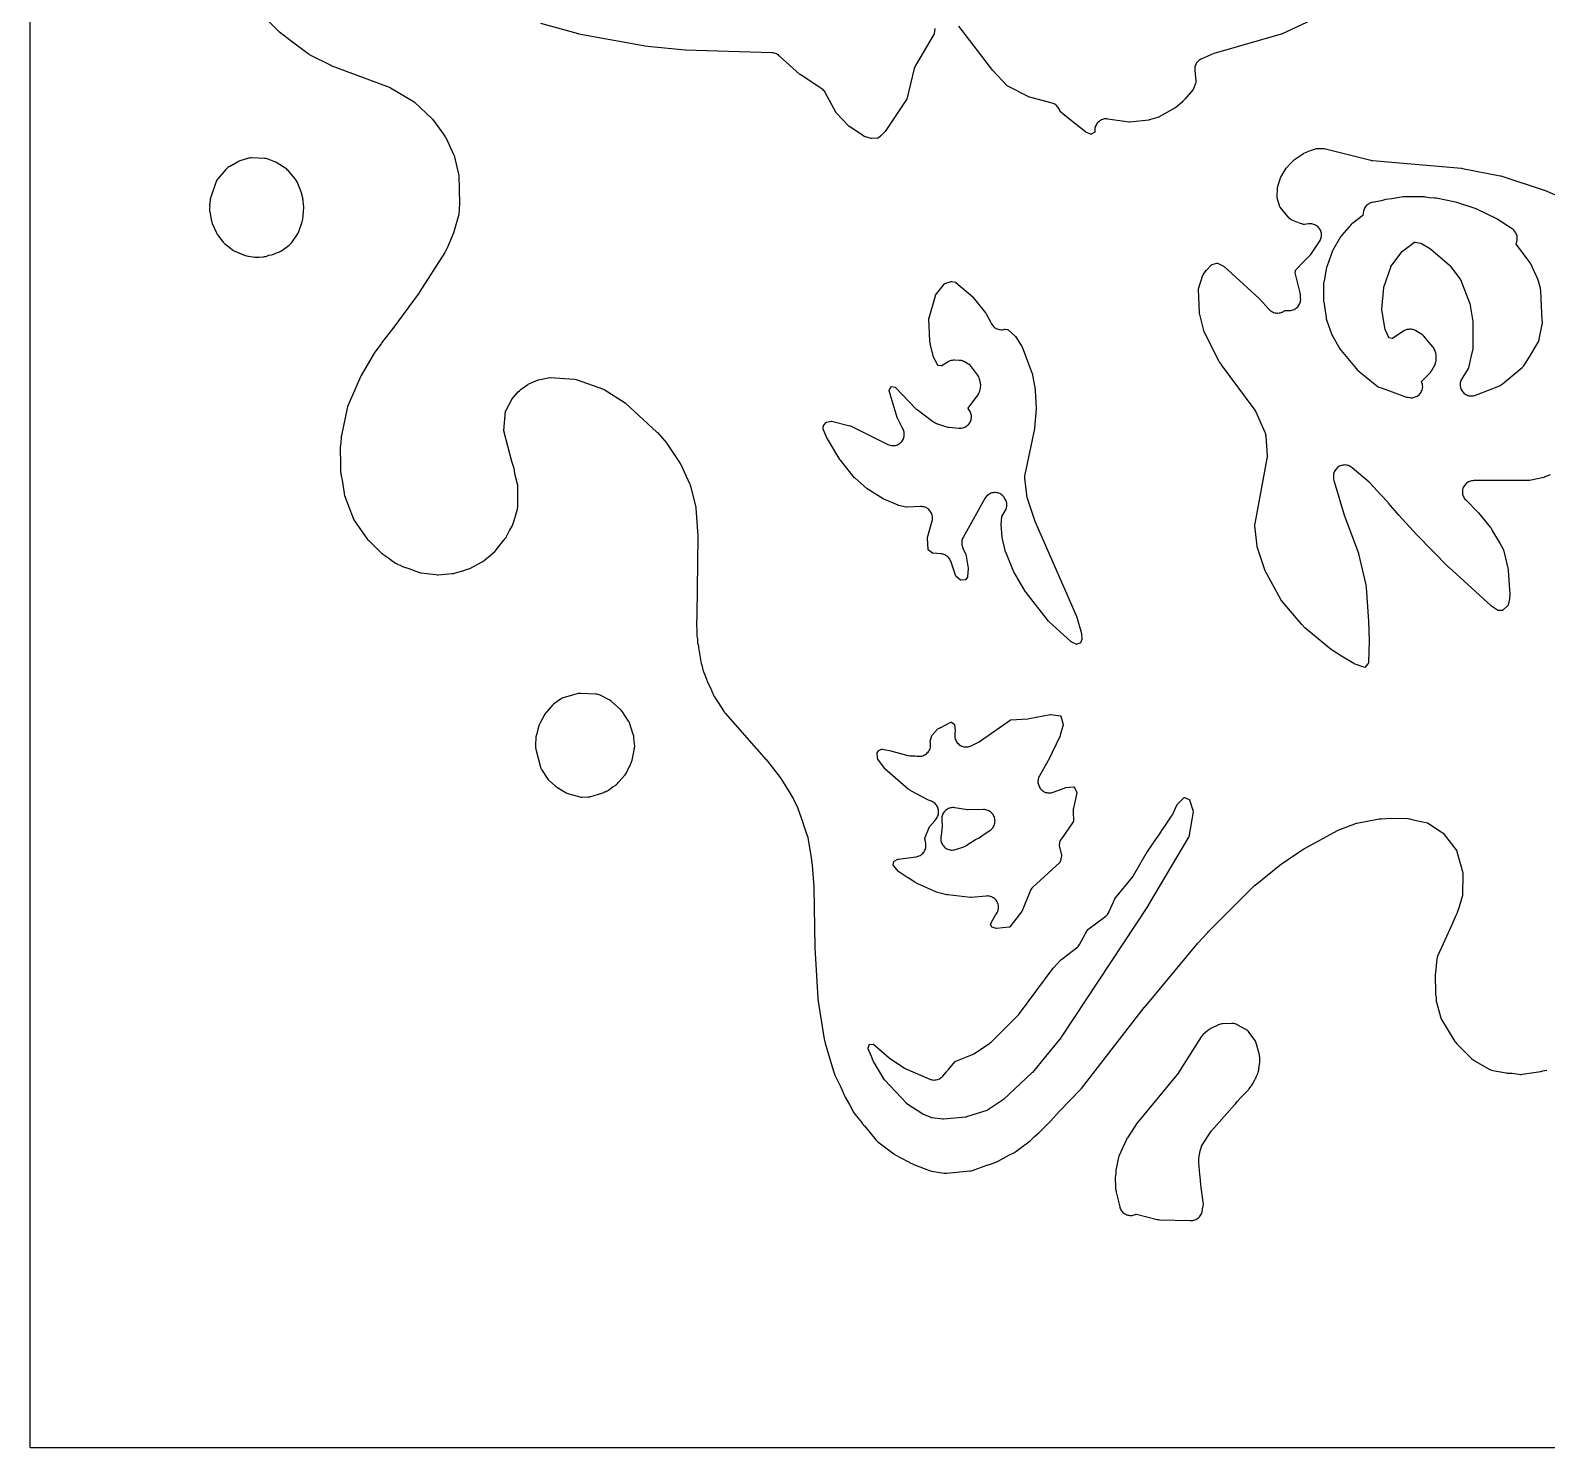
# Model space of a CAD drawing. Header units: millimetres. Extents: x 0 to 300, y 0 to 300.
# Drawn here: x 0 to 160.5, y 0 to 150 of the extents above; entities that cross this region are included whole.
import ezdxf

# ---------------------------------------------------------------- set-up
doc = ezdxf.new("R2010")
doc.units = ezdxf.units.MM
doc.layers.add('CUT', color=7, linetype='CONTINUOUS')

msp = doc.modelspace()

# ---------------------------------------------------------------- linework, layer by layer
at = {"layer": 'CUT'}
for points in [[(299.6689, 299.9986), (299.6703, 299.9705), (299.6703, 0.0295), (299.6689, 0.0014), (299.6408, 0), (150.7335, 0), (147.8556, 0), (0.0295, 0), (0.0014, 0.0014), (0, 0.0295), (0, 299.9705), (0.0014, 299.9986), (0.0295, 300), (149.1219, 300), (151.6802, 300), (299.6408, 300)], [(27.2323, 135.2166), (27.1436, 135.2951), (27.0475, 135.3645), (26.1041, 135.9777), (25.9987, 136.0388), (25.8876, 136.089), (25.1882, 136.3628), (25.0597, 136.4049), (24.9273, 136.4323), (24.7927, 136.4447), (23.4304, 136.4923), (23.321, 136.4911), (23.2123, 136.48), (23.105, 136.4591), (23, 136.4284), (22.8983, 136.3884), (22.8919, 136.3855), (22.1873, 136.1738), (22.0936, 136.1413), (22.0029, 136.1013), (21.9158, 136.0539), (21.2607, 135.6613), (21.2339, 135.6436), (21.1076, 135.5871), (21.0107, 135.5384), (20.9186, 135.4811), (20.8321, 135.4158), (20.7518, 135.3429), (20.6784, 135.2631), (19.8541, 134.2806), (19.7889, 134.1955), (19.7316, 134.1049), (19.6827, 134.0096), (19.6424, 133.9103), (19.0889, 132.3497), (19.0568, 132.2438), (19.0345, 132.1353), (19.0224, 132.0253), (19.0055, 131.762), (19.0001, 131.7407), (18.9829, 131.6309), (18.9758, 131.5201), (18.9791, 131.409), (18.9816, 131.3883), (18.9626, 131.0911), (18.9605, 130.9868), (18.9674, 130.8828), (18.9834, 130.7797), (19.1751, 129.8187), (19.2077, 129.6916), (19.2541, 129.5689), (19.6979, 128.5634), (19.7413, 128.4751), (19.7917, 128.3907), (19.8489, 128.3107), (20.4252, 127.5708), (20.4907, 127.4936), (20.5625, 127.4222), (20.6401, 127.3571), (21.3952, 126.7759), (21.5168, 126.6937), (21.6474, 126.627), (22.5614, 126.2284), (22.6593, 126.1907), (22.76, 126.1617), (22.8629, 126.1417), (23.7624, 126.0066), (23.8759, 125.9951), (23.99, 125.9943), (24.1037, 126.0044), (24.1153, 126.0066), (24.2059, 126.0077), (24.6719, 126.0368), (24.7951, 126.0509), (24.9161, 126.0776), (25.0337, 126.1166), (25.2445, 126.199), (25.5226, 126.2448), (25.6511, 126.2733), (25.7757, 126.3157), (25.8949, 126.3715), (26.0593, 126.4598), (26.1479, 126.4807), (26.2632, 126.514), (26.3746, 126.5587), (26.481, 126.6143), (26.5813, 126.6803), (27.3884, 127.271), (27.4894, 127.3537), (27.5809, 127.4469), (27.6617, 127.5495), (28.274, 128.4212), (28.3348, 128.5171), (28.3863, 128.6184), (28.428, 128.724), (28.775, 129.7423), (28.8137, 129.8839), (28.8349, 130.0292), (28.841, 130.1023), (28.8485, 130.1336), (28.8651, 130.2666), (28.9105, 130.9316), (28.9291, 131.154), (28.9311, 131.2329), (28.9335, 131.2685), (28.9352, 131.4014), (28.9221, 131.5337), (28.8589, 131.9426), (28.8589, 132.0143), (28.8522, 132.1428), (28.8318, 132.2699), (28.7978, 132.3941), (28.7832, 132.4312), (28.768, 132.5292), (28.7481, 132.6294), (28.7198, 132.7275), (28.7089, 132.7559), (28.7021, 132.7873), (28.6544, 132.9243), (28.2223, 133.9607), (28.17, 134.0701), (28.1071, 134.1736), (28.034, 134.2702), (27.3129, 135.1297)], [(138.5966, 116.2861), (138.6548, 116.1952), (138.7209, 116.11), (140.5046, 114.0117), (140.5838, 113.9271), (140.6708, 113.8506), (141.186, 113.4399), (142.5094, 112.3849), (142.6154, 112.3094), (142.729, 112.2458), (142.8489, 112.1949), (143.8516, 111.8318), (145.5401, 111.2204), (145.6607, 111.1837), (145.7845, 111.1599), (145.9882, 111.1318), (146.1056, 111.1214), (146.2236, 111.1227), (146.3408, 111.1354), (146.4562, 111.1597), (146.5687, 111.1951), (146.6772, 111.2414), (146.7805, 111.2981), (146.8779, 111.3647), (146.9682, 111.4406), (147.0506, 111.5249), (147.1244, 111.6169), (147.1888, 111.7157), (147.2431, 111.8204), (147.2869, 111.9299), (147.3198, 112.0432), (147.3414, 112.1591), (147.3515, 112.2766), (147.35, 112.3945), (147.337, 112.5117), (147.3125, 112.6271), (147.2768, 112.7395), (147.2367, 112.8327), (147.2342, 112.8396), (147.253, 112.861), (148.1637, 113.8003), (148.2333, 113.8786), (148.2957, 113.9627), (148.3506, 114.0519), (148.6287, 114.5513), (148.6836, 114.6632), (148.7266, 114.7802), (148.7573, 114.9011), (148.7752, 115.0244), (148.7802, 115.149), (148.7752, 115.5829), (148.7676, 115.705), (148.7475, 115.8258), (148.7153, 115.9438), (148.6711, 116.058), (148.5948, 116.229), (148.5438, 116.3303), (148.4834, 116.4263), (148.4141, 116.5162), (147.4646, 117.6357), (147.3718, 117.7334), (147.2687, 117.8201), (147.1565, 117.8946), (146.6323, 118.202), (146.5297, 118.2557), (146.4224, 118.2992), (146.3114, 118.3322), (146.1977, 118.3544), (146.0824, 118.3655), (145.9665, 118.3654), (145.8512, 118.3541), (145.8, 118.3466), (145.6719, 118.3206), (145.5473, 118.2809), (145.4278, 118.2278), (145.3148, 118.162), (144.177, 117.4138), (144.1536, 117.3999), (144.1266, 117.4029), (143.816, 117.4515), (143.7879, 117.4573), (143.7746, 117.4828), (143.4138, 118.2597), (143.4038, 118.2842), (143.3982, 118.3099), (143.0325, 120.4433), (143.0292, 120.4685), (143.0303, 120.4938), (143.2249, 122.7863), (143.228, 122.811), (143.2352, 122.8349), (143.9691, 124.9434), (143.9805, 124.9715), (143.9973, 124.9967), (145.1899, 126.5976), (145.2075, 126.619), (145.2288, 126.6369), (146.471, 127.5843), (146.494, 127.6002), (146.5216, 127.5959), (147.163, 127.4628), (147.1939, 127.4546), (147.2224, 127.44), (148.1725, 126.8869), (148.1959, 126.8717), (148.2178, 126.8545), (150.1703, 125.1643), (150.1929, 125.1426), (150.213, 125.1187), (151.3119, 123.6671), (151.327, 123.6452), (151.3379, 123.6212), (152.3251, 121.1645), (152.3355, 121.1339), (152.3425, 121.1022), (152.661, 119.1924), (152.6641, 119.1677), (152.6651, 119.1427), (152.6645, 118.7524), (152.6609, 116.3549), (152.659, 116.3216), (152.6534, 116.2887), (152.4506, 115.4018), (152.1951, 114.2844), (152.1861, 114.2529), (152.1703, 114.2241), (151.601, 113.3063), (151.4937, 113.1334), (151.4357, 113.0286), (151.3885, 112.9185), (151.3524, 112.8042), (151.328, 112.6869), (151.3153, 112.5678), (151.3146, 112.448), (151.3258, 112.3287), (151.3489, 112.2111), (151.3836, 112.0964), (151.4296, 111.9858), (151.4864, 111.8803), (151.5534, 111.7809), (151.6299, 111.6888), (151.7153, 111.6047), (151.8087, 111.5296), (151.909, 111.4641), (152.0154, 111.409), (152.1268, 111.3648), (152.242, 111.3319), (152.3599, 111.3107), (152.4793, 111.3013), (152.5991, 111.3039), (152.7181, 111.3184), (152.835, 111.3447), (152.9486, 111.3825), (153.241, 111.4963), (155.4241, 112.3459), (155.5428, 112.3997), (155.6551, 112.4661), (155.7594, 112.5443), (157.8647, 114.3078), (157.9597, 114.3965), (158.0445, 114.4951), (158.1182, 114.6022), (158.7489, 115.6349), (159.5446, 116.9378), (159.5957, 117.0304), (159.6384, 117.1272), (159.6725, 117.2274), (159.6976, 117.3302), (159.9989, 118.8524), (160.0141, 118.9503), (160.0212, 119.0492), (160.0201, 119.1484), (160.0106, 119.3291), (159.9321, 120.8231), (159.8459, 122.4632), (159.8432, 122.4894), (159.834, 122.5799), (159.8108, 122.6948), (159.6173, 123.4591), (159.5856, 123.5637), (159.5446, 123.6651), (158.8072, 125.2714), (158.7452, 125.3889), (158.6706, 125.4987), (157.251, 127.3594), (157.2346, 127.3832), (157.2428, 127.411), (157.2523, 127.4377), (157.3011, 127.5763), (157.3339, 127.6857), (157.3561, 127.7977), (157.3676, 127.9113), (157.3682, 128.0255), (157.358, 128.1392), (157.337, 128.2515), (157.3055, 128.3612), (157.2637, 128.4674), (157.2119, 128.5692), (157.1507, 128.6656), (157.0807, 128.7558), (157.0023, 128.8389), (156.9165, 128.9141), (156.8238, 128.9809), (155.248, 130.0064), (155.1178, 130.08), (153.1371, 131.0422), (152.9998, 131.0987), (150.9844, 131.7853), (150.8269, 131.8273), (148.7625, 132.2294), (148.5888, 132.2503), (148.0789, 132.274), (147.6401, 132.3501), (147.5513, 132.3621), (147.4618, 132.3675), (146.2097, 132.3955), (146.0433, 132.3877), (145.9274, 132.3741), (145.555, 132.3914), (145.4211, 132.3902), (145.2883, 132.374), (144.0716, 132.1567), (143.4286, 132.0814), (143.3217, 132.064), (143.2168, 132.037), (142.959, 131.9581), (142.0453, 131.7949), (141.9283, 131.7679), (141.8147, 131.7294), (141.7054, 131.6797), (141.6017, 131.6193), (141.5045, 131.5489), (141.4148, 131.4691), (141.3335, 131.3808), (141.2615, 131.2848), (141.1994, 131.1821), (141.1479, 131.0737), (141.1075, 130.9607), (141.0786, 130.8442), (141.0614, 130.7254), (141.0493, 130.596), (141.0357, 130.4503), (141.0313, 130.4202), (141.008, 130.4006), (139.9549, 129.6013), (139.8645, 129.5254), (139.782, 129.4409), (139.0339, 128.5961), (138.7928, 128.3238), (138.7184, 128.2309), (138.6536, 128.131), (137.85, 126.7478), (137.8005, 126.6531), (137.7597, 126.5544), (137.2291, 125.0926), (137.1994, 124.9993), (137.1775, 124.9038), (137.1473, 124.7422), (136.948, 123.6767), (136.8842, 123.3354), (136.8689, 123.2258), (136.8637, 123.1153), (136.8629, 121.4285), (136.8663, 121.3385), (136.8763, 121.2491), (137.126, 119.5925), (137.1487, 119.4791), (137.1823, 119.3684), (137.5708, 118.2785), (137.7382, 117.8089), (137.7795, 117.7078), (137.8299, 117.6108)], [(91.6644, 106.1089), (91.7726, 106.1497), (91.8764, 106.2007), (91.9747, 106.2615), (92.0668, 106.3315), (92.1517, 106.41), (92.2287, 106.4963), (92.2969, 106.5896), (92.3559, 106.689), (92.4051, 106.7937), (92.4439, 106.9026), (92.4721, 107.0148), (92.4894, 107.1291), (92.4955, 107.2445), (92.4906, 107.3601), (92.4745, 107.4746), (92.4475, 107.587), (92.4098, 107.6963), (92.3617, 107.8015), (92.2838, 107.9524), (92.2337, 108.0494), (92.1326, 108.2451), (91.7651, 108.9567), (91.7535, 108.9818), (91.7528, 108.9839), (91.7444, 109.0078), (90.89, 111.851), (90.8852, 111.87), (90.8831, 111.8784), (90.8949, 111.9042), (91.0932, 112.2888), (91.108, 112.3142), (91.1368, 112.3091), (91.5292, 112.2199), (91.5569, 112.2121), (91.5586, 112.2105), (91.5778, 112.1923), (93.6876, 109.9901), (93.7611, 109.9197), (93.8402, 109.8557), (95.4697, 108.6498), (95.5683, 108.5768), (95.6757, 108.5059), (95.7901, 108.4469), (95.9101, 108.4005), (96.9749, 108.0534), (97.1029, 108.0193), (97.2338, 107.9996), (98.265, 107.902), (98.3962, 107.8968), (98.5271, 107.906), (98.6563, 107.9294), (98.68, 107.935), (98.7911, 107.9672), (98.8986, 108.01), (99.0015, 108.0629), (99.0988, 108.1255), (99.1897, 108.1972), (99.2732, 108.2773), (99.3486, 108.3651), (99.4152, 108.4597), (99.4724, 108.5603), (99.5196, 108.6659), (99.5564, 108.7756), (99.5825, 108.8883), (99.5976, 109.003), (99.6017, 109.1186), (99.5945, 109.2341), (99.5763, 109.3484), (99.5471, 109.4603), (99.5073, 109.569), (99.4572, 109.6733), (99.3973, 109.7723), (99.3282, 109.865), (99.2397, 109.9725), (99.2232, 109.9946), (99.2386, 110.0174), (100.2685, 111.3926), (100.3383, 111.4967), (100.3969, 111.6075), (100.4436, 111.7238), (100.4778, 111.8444), (100.5462, 112.1435), (100.5657, 112.2506), (100.5753, 112.3589), (100.5751, 112.4678), (100.565, 112.5761), (100.5452, 112.6831), (100.4533, 113.0777), (100.4186, 113.198), (100.3716, 113.314), (100.3127, 113.4244), (100.2427, 113.5281), (99.6053, 114.3734), (99.53, 114.4636), (99.4463, 114.546), (99.355, 114.6199), (99.2569, 114.6844), (98.8818, 114.9057), (98.7744, 114.9619), (98.662, 115.007), (98.5455, 115.0406), (98.4263, 115.0622), (98.3055, 115.0717), (97.791, 115.086), (97.6774, 115.0838), (97.5644, 115.0708), (97.4533, 115.0473), (97.3448, 115.0133), (97.2401, 114.9692), (97.14, 114.9153), (96.4484, 114.5002), (96.424, 114.4871), (96.3963, 114.489), (96.0815, 114.526), (96.0534, 114.5307), (96.039, 114.5553), (95.5628, 115.4716), (95.548, 115.5049), (95.5374, 115.5398), (95.2226, 116.8552), (95.2173, 116.8833), (95.2147, 116.9118), (95.2059, 117.1148), (95.1025, 119.4967), (95.1028, 119.5288), (95.11, 119.5601), (95.7849, 121.907), (95.7939, 121.9334), (95.8097, 121.9563), (96.7495, 123.1821), (96.769, 123.205), (96.7972, 123.2155), (97.4592, 123.425), (97.4899, 123.433), (97.5212, 123.4274), (97.9023, 123.3385), (97.9298, 123.3307), (97.9523, 123.3131), (99.7344, 121.7781), (99.754, 121.7597), (99.7718, 121.7395), (101.0981, 120.0992), (101.1147, 120.0766), (101.1291, 120.0525), (101.6176, 119.1418), (101.7219, 118.9473), (101.7818, 118.8476), (101.851, 118.7541), (101.929, 118.6678), (102.015, 118.5894), (102.1082, 118.5198), (102.2076, 118.4594), (102.3125, 118.409), (102.4217, 118.369), (102.5343, 118.3398), (102.6492, 118.3216), (102.7654, 118.3146), (102.8816, 118.3189), (102.9969, 118.3344), (103.1102, 118.361), (103.1107, 118.3612), (103.1405, 118.3605), (103.3903, 118.3429), (103.4183, 118.3395), (103.44, 118.3216), (104.2514, 117.5847), (104.269, 117.5674), (104.2835, 117.5474), (104.9469, 116.547), (104.964, 116.5179), (104.9776, 116.4871), (106.0059, 113.754), (106.014, 113.7295), (106.0199, 113.7045), (106.3479, 111.9782), (106.3578, 111.894), (106.4441, 110.0229), (106.4426, 109.9445), (106.2686, 107.9008), (106.2578, 107.8277), (105.2344, 102.9838), (105.2146, 102.8568), (105.2085, 102.7284), (105.2162, 102.6001), (105.416, 100.8441), (105.4358, 100.7243), (105.4676, 100.6072), (106.2686, 98.1552), (106.3106, 98.0453), (110.6933, 88.0661), (110.7222, 87.9851), (111.2286, 86.1567), (111.2343, 86.1323), (111.2379, 86.1076), (111.2909, 85.5937), (111.2925, 85.5641), (111.2824, 85.5362), (111.1256, 85.1623), (111.1131, 85.1362), (111.0858, 85.1267), (110.7352, 85.0233), (110.7053, 85.0162), (110.6768, 85.028), (110.2061, 85.2528), (110.1804, 85.2666), (110.1579, 85.2853), (107.7834, 87.4513), (107.7658, 87.4688), (107.7497, 87.4877), (105.3754, 90.5123), (105.3293, 90.5801), (104.0978, 92.6885), (104.0622, 92.76), (103.2272, 94.7616), (103.2188, 94.7844), (103.2122, 94.8078), (102.8493, 96.3369), (102.8489, 96.3458), (102.7272, 97.6953), (102.7981, 98.5103), (102.8017, 98.537), (102.8144, 98.5607), (103.1716, 99.1563), (103.227, 99.26), (103.2721, 99.3685), (103.3063, 99.481), (103.3293, 99.5962), (103.341, 99.7132), (103.3411, 99.8307), (103.3297, 99.9477), (103.307, 100.0631), (103.2731, 100.1756), (103.2283, 100.2843), (103.1731, 100.3881), (103.1108, 100.4926), (103.0445, 100.5922), (102.9686, 100.6846), (102.8839, 100.7691), (102.7911, 100.8447), (102.6913, 100.9107), (102.5855, 100.9664), (102.4746, 101.0113), (102.3598, 101.045), (102.2422, 101.067), (102.123, 101.0772), (102.0034, 101.0755), (101.8845, 101.062), (101.7676, 101.0366), (101.6538, 100.9997), (101.5442, 100.9517), (101.44, 100.893), (101.3421, 100.8242), (101.2515, 100.746), (101.1692, 100.6592), (101.096, 100.5646), (101.0325, 100.4632), (98.7162, 96.3164), (98.6651, 96.2136), (98.624, 96.1064), (98.5934, 95.9958), (98.5734, 95.8828), (98.5644, 95.7683), (98.5663, 95.6536), (98.5792, 95.5395), (98.603, 95.4272), (98.6373, 95.3177), (98.682, 95.2119), (98.9765, 94.5983), (98.9872, 94.5733), (98.9931, 94.5468), (99.2546, 93.0659), (99.2579, 93.0412), (99.2571, 93.0164), (99.1959, 92.2014), (99.192, 92.171), (99.1762, 92.1447), (98.9974, 91.879), (98.9794, 91.8549), (98.9495, 91.8517), (98.4644, 91.8247), (98.4367, 91.8244), (98.4146, 91.8412), (97.9988, 92.1881), (97.9756, 92.2097), (97.9634, 92.2389), (97.4074, 93.8075), (97.3629, 93.916), (97.3079, 94.0197), (97.2431, 94.1175), (97.1691, 94.2085), (97.0866, 94.2918), (96.9963, 94.3667), (96.8991, 94.4324), (96.7959, 94.4883), (96.6878, 94.5338), (96.5758, 94.5686), (96.4609, 94.5923), (96.3443, 94.6047), (95.5254, 94.6511), (95.4961, 94.6542), (95.4719, 94.6709), (95.0323, 95.0069), (95.0104, 95.0253), (95.0079, 95.0538), (94.958, 96.2587), (94.9583, 96.2887), (94.9645, 96.318), (95.4361, 98.0893), (95.4609, 98.2051), (95.4742, 98.3227), (95.4758, 98.441), (95.4657, 98.559), (95.4441, 98.6753), (95.4111, 98.789), (95.367, 98.8989), (95.3124, 99.0039), (95.2477, 99.103), (95.1735, 99.1952), (95.0906, 99.2797), (94.9998, 99.3556), (94.902, 99.4222), (94.798, 99.4788), (94.689, 99.5249), (94.576, 99.5601), (94.4601, 99.584), (94.3424, 99.5963), (94.224, 99.5969), (92.7433, 99.5321), (92.717, 99.5321), (92.6912, 99.5367), (91.8802, 99.718), (91.853, 99.7255), (91.8266, 99.7354), (90.3111, 100.3914), (90.291, 100.401), (90.2717, 100.4121), (88.569, 101.473), (87.2513, 102.6274), (87.2441, 102.6344), (87.2414, 102.6371), (87.226, 102.6547), (85.7269, 104.5096), (85.6808, 104.5752), (84.3551, 106.7584), (84.3436, 106.779), (84.3338, 106.8005), (83.9225, 107.8067), (83.9127, 107.8347), (83.9145, 107.8643), (83.9495, 108.1771), (83.9539, 108.2046), (83.9723, 108.2254), (84.2327, 108.494), (84.2536, 108.5135), (84.2811, 108.5212), (84.7391, 108.6242), (84.7659, 108.629), (84.7927, 108.6238), (86.7416, 108.1531), (86.7733, 108.1435), (86.8037, 108.1306), (90.7642, 106.1748), (90.8702, 106.1287), (90.9802, 106.093), (91.0931, 106.068), (91.2079, 106.054), (91.3235, 106.0511), (91.4388, 106.0594), (91.5528, 106.0787)], [(61.4562, 79.0109), (61.3695, 79.0813), (61.2766, 79.1435), (61.1784, 79.1967), (60.2967, 79.6224), (60.1875, 79.6686), (60.0742, 79.7039), (59.958, 79.7278), (59.84, 79.74), (58.2652, 79.8255), (58.1327, 79.8254), (58.0011, 79.8106), (57.8718, 79.7815), (56.4804, 79.3857), (56.3542, 79.3421), (56.2337, 79.2847), (56.1202, 79.2143), (55.4858, 78.7699), (55.3754, 78.6825), (55.2761, 78.5828), (54.618, 77.8399), (54.5346, 77.7346), (54.4636, 77.6205), (53.9199, 76.6275), (53.862, 76.5061), (53.818, 76.3789), (53.5562, 75.4565), (53.5286, 75.3361), (53.5136, 75.2136), (53.4508, 74.3283), (53.4488, 74.1951), (53.4615, 74.0626), (53.4889, 73.9323), (54.0019, 72.0212), (54.0427, 71.8967), (54.0968, 71.7775), (54.1636, 71.6649), (54.713, 70.8438), (54.7711, 70.7642), (54.8356, 70.6897), (54.906, 70.6207), (55.5931, 70.0001), (55.6876, 69.9231), (55.7893, 69.8561), (56.7092, 69.3154), (56.801, 69.2666), (56.8968, 69.226), (56.9956, 69.1938), (58.051, 68.9002), (58.1663, 68.8741), (58.2837, 68.8595), (58.4019, 68.8566), (59.0055, 68.8713), (59.1134, 68.8788), (59.2201, 68.896), (59.3249, 68.9227), (60.4965, 69.2784), (60.593, 69.3123), (60.6863, 69.3542), (60.7623, 69.3965), (60.824, 69.415), (60.9526, 69.4617), (61.0751, 69.5226), (61.1898, 69.5972), (61.6991, 69.9709), (61.8446, 70.0602), (61.9374, 70.1234), (62.0239, 70.1949), (62.1015, 70.2724), (62.1303, 70.296), (62.2208, 70.3882), (62.3009, 70.4897), (62.3044, 70.4946), (62.8843, 71.1304), (62.9579, 71.2193), (63.0226, 71.3149), (63.0779, 71.4163), (63.3474, 71.9732), (63.3743, 72.0113), (63.4358, 72.108), (63.4878, 72.2101), (63.5298, 72.3166), (63.5535, 72.399), (63.5934, 72.4813), (63.6332, 72.5732), (63.6653, 72.6682), (63.6893, 72.7654), (63.902, 73.8135), (63.9181, 73.915), (63.92, 73.9421), (63.9294, 73.9817), (63.9505, 74.0948), (63.9607, 74.2093), (63.9598, 74.3243), (63.948, 74.4387), (63.9252, 74.5514), (63.892, 74.6833), (63.8633, 75.1881), (63.853, 75.2904), (63.8341, 75.3914), (63.8066, 75.4905), (63.4432, 76.6097), (63.4061, 76.7089), (63.3604, 76.8044), (63.3064, 76.8955), (62.6677, 77.873), (62.6064, 77.9584), (62.5379, 78.0381), (62.4627, 78.1114)], [(95.2558, 74.1248), (95.2747, 74.2398), (95.2823, 74.3561), (95.2786, 74.4726), (95.2636, 74.5882), (95.2374, 74.7018), (95.2306, 74.726), (95.2305, 74.7266), (95.2374, 74.7556), (95.4157, 75.3686), (95.4243, 75.394), (95.4413, 75.4146), (95.9999, 76.0348), (96.0191, 76.0542), (96.0428, 76.0676), (96.1907, 76.143), (96.2512, 76.1739), (96.2558, 76.1762), (96.2727, 76.1848), (96.2879, 76.1926), (96.2973, 76.1974), (96.3096, 76.2036), (96.3259, 76.2119), (96.3475, 76.2229), (96.3632, 76.2309), (96.3691, 76.234), (97.4219, 76.7705), (97.4472, 76.7819), (97.4712, 76.7679), (97.7662, 76.5773), (97.7888, 76.5611), (97.7941, 76.5338), (97.8528, 76.1364), (97.877, 75.9725), (97.8801, 75.9366), (97.8789, 75.9006), (97.8524, 75.6221), (97.8385, 75.4763), (97.8378, 75.4682), (97.8324, 75.3515), (97.8383, 75.2349), (97.8556, 75.1194), (97.8841, 75.006), (97.9234, 74.8961), (97.9733, 74.7904), (98.0331, 74.6901), (98.1025, 74.5961), (98.1806, 74.5093), (98.2669, 74.4305), (98.3603, 74.3604), (98.4602, 74.2998), (98.5655, 74.2491), (98.6752, 74.209), (98.7882, 74.1797), (98.9036, 74.1615), (99.0203, 74.1546), (99.137, 74.1592), (99.2527, 74.175), (99.3664, 74.202), (99.4769, 74.2399), (99.5831, 74.2884), (100.4138, 74.7176), (100.5483, 74.7986), (103.7136, 77.0007), (103.7362, 77.015), (103.7628, 77.018), (105.5536, 77.1369), (105.6998, 77.1557), (107.9342, 77.5835), (107.9666, 77.5879), (107.9991, 77.5851), (109.0206, 77.4413), (109.0479, 77.4361), (109.057, 77.4098), (109.3113, 76.5365), (109.3177, 76.5097), (109.3115, 76.4828), (109.0034, 75.3911), (108.9954, 75.3668), (108.9854, 75.3433), (107.7212, 72.6976), (107.6998, 72.657), (106.7974, 71.0893), (106.7437, 70.9845), (106.7006, 70.8749), (106.6684, 70.7616), (106.6475, 70.6457), (106.638, 70.5283), (106.6401, 70.4105), (106.6537, 70.2935), (106.6787, 70.1785), (106.7149, 70.0664), (106.7619, 69.9584), (106.8193, 69.8555), (106.8865, 69.7588), (106.9628, 69.6691), (107.0475, 69.5873), (107.1399, 69.5142), (107.239, 69.4505), (107.3438, 69.3969), (107.4534, 69.3538), (107.5667, 69.3216), (107.6826, 69.3007), (107.8, 69.2912), (107.9178, 69.2933), (108.0348, 69.307), (108.1498, 69.332), (108.2619, 69.3682), (109.5195, 69.8439), (109.5458, 69.8524), (109.5731, 69.856), (110.4357, 69.9287), (110.4648, 69.9297), (110.4788, 69.9041), (110.7434, 69.3575), (110.7545, 69.3313), (110.7496, 69.3034), (110.3816, 67.6781), (110.3632, 67.5769), (110.3535, 67.4745), (110.3527, 67.3717), (110.3902, 66.284), (110.3899, 66.2565), (110.3752, 66.2334), (109.1165, 64.4494), (109.0544, 64.3517), (109.002, 64.2485), (108.9598, 64.1407), (108.9282, 64.0294), (108.9074, 63.9156), (108.8977, 63.8003), (108.8992, 63.6845), (108.9118, 63.5695), (108.9354, 63.4562), (109.1308, 62.703), (109.1367, 62.6747), (109.1314, 62.6462), (108.9734, 61.9847), (108.9652, 61.9567), (108.9448, 61.9359), (106.096, 59.3085), (106.005, 59.2148), (105.9246, 59.1118), (105.8559, 59.0007), (105.7998, 58.8827), (104.9245, 56.754), (104.913, 56.7292), (104.8972, 56.7071), (103.6478, 55.11), (103.6286, 55.0879), (103.5998, 55.0832), (102.263, 54.9328), (102.2365, 54.931), (102.211, 54.9386), (101.797, 55.0825), (101.7694, 55.0937), (101.7531, 55.1186), (101.6117, 55.3606), (101.5979, 55.3873), (101.6109, 55.4143), (102.0958, 56.3055), (102.1144, 56.3352), (102.1362, 56.3626), (102.1556, 56.3841), (102.2314, 56.4772), (102.2974, 56.5774), (102.3531, 56.6837), (102.3979, 56.795), (102.4314, 56.9103), (102.4532, 57.0283), (102.4631, 57.1478), (102.4611, 57.2678), (102.447, 57.387), (102.4211, 57.5042), (102.3836, 57.6182), (102.335, 57.7279), (102.2756, 57.8322), (102.2061, 57.93), (102.1272, 58.0204), (102.0396, 58.1025), (101.9443, 58.1754), (101.8422, 58.2384), (101.7343, 58.2909), (101.6217, 58.3324), (101.5055, 58.3624), (101.3869, 58.3807), (101.2671, 58.387), (101.1472, 58.3813), (99.5522, 58.2256), (99.5211, 58.2242), (99.4899, 58.2261), (97.0896, 58.4949), (97.006, 58.5103), (95.8748, 58.8034), (95.8508, 58.8107), (95.8276, 58.82), (93.9298, 59.6691), (93.8652, 59.708), (93.6041, 59.8654), (92.8911, 60.2952), (92.7727, 60.3665), (91.9251, 60.9348), (91.9023, 60.9516), (91.8832, 60.9725), (91.3292, 61.6365), (91.3111, 61.6607), (91.3166, 61.6905), (91.4008, 62.0399), (91.4086, 62.0666), (91.4326, 62.0806), (91.8103, 62.2785), (91.8343, 62.2897), (91.8604, 62.2942), (93.7342, 62.5336), (93.8482, 62.5538), (93.9598, 62.5849), (94.0678, 62.6266), (94.1714, 62.6785), (94.2694, 62.7402), (94.3611, 62.811), (94.4454, 62.8904), (94.5218, 62.9775), (94.5894, 63.0716), (94.6475, 63.1717), (94.6958, 63.277), (94.7337, 63.3865), (94.7609, 63.4991), (94.7771, 63.6138), (94.7821, 63.7295), (94.776, 63.8451), (94.7587, 63.9597), (94.7271, 64.1175), (94.709, 64.2079), (94.6969, 64.268), (94.6862, 64.3216), (94.6634, 64.4354), (94.6591, 64.4636), (94.6684, 64.4905), (95.1252, 65.6353), (95.1378, 65.6629), (95.1559, 65.6874), (95.6735, 66.3202), (95.6835, 66.3324), (95.7236, 66.3815), (95.7353, 66.3958), (95.7593, 66.4226), (95.8275, 66.4929), (95.8996, 66.5831), (95.9627, 66.6798), (96.0162, 66.7822), (96.0595, 66.8892), (96.0925, 66.9998), (96.1146, 67.1132), (96.1257, 67.2281), (96.1258, 67.3435), (96.1147, 67.4585), (96.0926, 67.5718), (96.0598, 67.6825), (96.0165, 67.7895), (95.963, 67.8919), (95.9, 67.9886), (95.828, 68.0789), (95.7477, 68.1618), (95.6597, 68.2366), (95.565, 68.3026), (95.4644, 68.3592), (95.3588, 68.4059), (95.0396, 68.5289), (94.9715, 68.5602), (93.1968, 69.5137), (93.1518, 69.5426), (93.0746, 69.592), (93.0285, 69.6215), (92.9979, 69.6411), (92.8985, 69.7046), (90.4356, 71.847), (90.4115, 71.8704), (90.3902, 71.8964), (89.6952, 72.8501), (89.6398, 72.9917), (89.628, 73.5443), (89.7519, 73.7539), (89.7684, 73.7788), (89.795, 73.7927), (90.0828, 73.9246), (90.1114, 73.936), (90.1419, 73.9316), (90.9211, 73.7776), (92.8817, 73.262), (92.9882, 73.2391), (93.0963, 73.2259), (93.2052, 73.2227), (93.6924, 73.2301), (93.8499, 73.1989), (93.9652, 73.1819), (94.0816, 73.1762), (94.198, 73.1818), (94.3134, 73.1986), (94.4265, 73.2266), (94.5365, 73.2654), (94.6421, 73.3147), (94.7424, 73.374), (94.8366, 73.4427), (94.9236, 73.5203), (95.0026, 73.6059), (95.073, 73.6988), (95.1341, 73.7982), (95.1852, 73.9029), (95.2259, 74.0121)], [(96.104, 38.991), (96.211, 39.039), (96.3127, 39.0972), (96.4083, 39.165), (96.4969, 39.2418), (96.5775, 39.3269), (96.9685, 39.7824), (96.9743, 39.7892), (96.9832, 39.7996), (97.0162, 39.838), (97.0782, 39.9103), (97.1383, 39.9802), (97.8907, 40.8567), (97.9101, 40.8772), (97.9357, 40.889), (99.7177, 41.6134), (99.8309, 41.6665), (99.938, 41.7311), (101.5291, 42.8072), (101.6204, 42.8755), (101.7049, 42.9522), (104.5723, 45.8166), (104.6874, 45.9498), (108.2502, 50.7445), (108.294, 50.7969), (109.0758, 51.6309), (109.0939, 51.6486), (109.1135, 51.6647), (109.9579, 52.3045), (110.7195, 52.8815), (110.8156, 52.9626), (110.9027, 53.0533), (110.9798, 53.1526), (111.0461, 53.2594), (111.8868, 54.7869), (111.9033, 54.8135), (111.9272, 54.8337), (113.8091, 56.2532), (113.904, 56.3329), (113.9902, 56.4219), (114.0668, 56.5193), (114.1329, 56.6241), (114.1879, 56.7351), (114.8008, 58.1531), (114.8131, 58.1784), (114.8301, 58.2009), (116.6413, 60.3894), (116.7025, 60.47), (116.7567, 60.5555), (118.0876, 62.8659), (118.1109, 62.9032), (118.8377, 63.9745), (118.8402, 63.9783), (118.851, 63.9941), (118.9131, 64.0856), (119.3495, 64.7289), (119.6261, 65.1366), (119.6282, 65.1397), (119.8254, 65.4304), (119.8466, 65.4616), (120.5518, 66.5012), (120.7765, 66.8325), (120.8622, 66.9804), (121.3843, 68.0515), (121.4005, 68.0805), (121.4227, 68.1052), (122.1136, 68.7923), (122.1345, 68.8112), (122.1611, 68.8021), (122.6504, 68.6083), (122.6766, 68.5964), (122.6867, 68.5695), (123.0772, 67.359), (123.0848, 67.3306), (123.0809, 67.3015), (122.5914, 64.6531), (122.5855, 64.6275), (122.5731, 64.6043), (118.3103, 57.4201), (118.2955, 57.3964), (109.1012, 43.427), (109.0631, 43.3753), (107.4428, 41.4089), (106.0524, 39.7216), (106.0004, 39.666), (103.03, 36.8737), (103.0104, 36.8568), (102.9895, 36.8417), (101.2885, 35.7229), (101.2653, 35.7092), (101.2402, 35.6998), (99.0631, 34.9979), (99.0318, 34.9896), (98.9997, 34.9848), (96.6241, 34.7585), (96.59, 34.7572), (96.5559, 34.7598), (95.411, 34.9138), (95.3759, 34.9207), (95.3418, 34.9318), (94.527, 35.2512), (94.4985, 35.2641), (94.4716, 35.2799), (92.7673, 36.4034), (92.7393, 36.4244), (92.7139, 36.4484), (90.436, 38.8763), (90.4151, 38.9011), (90.397, 38.9281), (89.2414, 40.8729), (89.2039, 40.9474), (89.0151, 41.3979), (88.6683, 42.2253), (88.6588, 42.2514), (88.6647, 42.2786), (88.763, 42.6455), (88.7715, 42.6719), (88.799, 42.6751), (89.1542, 42.6997), (89.2081, 42.7034), (89.237, 42.704), (89.2597, 42.6861), (90.9045, 41.253), (91.0312, 41.1566), (92.4684, 40.2069), (92.5584, 40.153), (92.6528, 40.1071), (95.1898, 39.0075), (95.2995, 38.9662), (95.4127, 38.9358), (95.5283, 38.9166), (95.6453, 38.9088), (95.7624, 38.9124), (95.8787, 38.9274), (95.9929, 38.9537)], [(96.5046, 65.8496), (96.5054, 65.8206), (96.5034, 65.7917), (96.3816, 64.7546), (96.377, 64.7158), (96.3727, 64.6793), (96.362, 64.5882), (96.354, 64.4684), (96.358, 64.3484), (96.3739, 64.2294), (96.4017, 64.1126), (96.441, 63.9992), (96.4914, 63.8902), (96.5525, 63.7869), (96.6236, 63.6901), (96.704, 63.601), (96.7929, 63.5203), (96.8894, 63.4489), (96.9926, 63.3875), (97.1013, 63.3367), (97.2147, 63.2971), (97.3314, 63.2689), (97.4503, 63.2526), (97.5703, 63.2482), (97.6901, 63.2559), (97.8085, 63.2755), (97.9244, 63.3068), (98.7754, 63.5831), (98.8724, 63.6193), (98.9659, 63.6637), (99.0552, 63.716), (100.0347, 64.3478), (100.4102, 64.5488), (100.5514, 64.6375), (101.0645, 65.012), (101.5427, 65.3204), (101.6396, 65.3899), (101.7291, 65.4687), (101.8103, 65.556), (101.8825, 65.651), (101.9449, 65.7526), (101.9969, 65.8599), (102.038, 65.9719), (102.0677, 66.0873), (102.0859, 66.2052), (102.0923, 66.3243), (102.0868, 66.4434), (102.0696, 66.5614), (102.0407, 66.6771), (102.0004, 66.7893), (101.9493, 66.897), (101.8876, 66.9991), (101.8162, 67.0946), (101.7356, 67.1825), (101.6467, 67.262), (101.5504, 67.3323), (101.4476, 67.3927), (101.3392, 67.4425), (101.2265, 67.4814), (101.1104, 67.5088), (100.9923, 67.5247), (100.8731, 67.5287), (99.2412, 67.5025), (99.2144, 67.5033), (99.1878, 67.5065), (97.8464, 67.7272), (97.7299, 67.7406), (97.6126, 67.7425), (97.4957, 67.7329), (97.3803, 67.7121), (97.2675, 67.68), (97.1583, 67.6371), (97.0539, 67.5837), (96.9552, 67.5204), (96.8631, 67.4477), (96.7785, 67.3665), (96.7023, 67.2773), (96.6352, 67.1811), (96.5778, 67.0789), (96.5306, 66.9715), (96.4941, 66.86), (96.4687, 66.7455), (96.4546, 66.6291), (96.4519, 66.5118), (96.4607, 66.3949), (96.4653, 66.3583), (96.4707, 66.2878)], [(117.0139, 24.7112), (117.0402, 24.7215), (117.0679, 24.7159), (119.268, 24.1601), (119.4007, 24.1345), (119.5355, 24.1239), (122.7384, 24.0534), (122.7501, 24.0531), (122.7628, 24.0522), (122.8832, 24.0499), (123.0033, 24.0596), (123.1217, 24.0813), (123.2375, 24.1148), (123.3492, 24.1597), (123.4559, 24.2156), (123.5565, 24.2819), (123.6499, 24.358), (123.7352, 24.443), (123.8116, 24.5362), (123.8782, 24.6365), (123.9345, 24.743), (123.9797, 24.8547), (124.0136, 24.9703), (124.03, 25.039), (124.0532, 25.1658), (124.0624, 25.2905), (124.1233, 25.5837), (124.1434, 25.7194), (124.148, 25.8566), (124.1368, 25.9934), (123.8828, 27.814), (123.8017, 28.7156), (123.785, 28.9016), (123.7467, 29.3282), (123.671, 30.1696), (123.6799, 30.6479), (123.8042, 31.4219), (123.9373, 31.8492), (123.9459, 31.8732), (123.9584, 31.8953), (124.9601, 33.5011), (124.9745, 33.5221), (124.9906, 33.5418), (127.4425, 36.2949), (127.4902, 36.3413), (127.5706, 36.4273), (127.7676, 36.66), (128.1183, 37.0537), (128.8388, 37.7972), (128.914, 37.8827), (128.9648, 37.9526), (129.0042, 37.9937), (129.0985, 38.1047), (129.1786, 38.2262), (129.2082, 38.2776), (129.2177, 38.2883), (129.2845, 38.3702), (129.3437, 38.4577), (129.3951, 38.5501), (129.5927, 38.9458), (129.657, 39.0574), (129.7172, 39.177), (129.7429, 39.2464), (129.8761, 39.5131), (129.9218, 39.6166), (129.9576, 39.7239), (129.9831, 39.8341), (129.9981, 39.9462), (130.0323, 40.3417), (130.1083, 40.811), (130.122, 40.9369), (130.1223, 41.0635), (130.1092, 41.1894), (130.1052, 41.2086), (130.1082, 41.311), (130.0968, 41.4464), (130.0702, 41.5796), (129.7781, 42.7062), (129.7447, 42.8137), (129.7015, 42.9176), (129.6487, 43.017), (129.5868, 43.111), (128.9782, 43.9475), (128.9102, 44.0325), (128.8349, 44.111), (128.7527, 44.1824), (128.6645, 44.246), (128.5708, 44.3013), (127.7239, 44.7512), (127.608, 44.8051), (127.4869, 44.8463), (127.3622, 44.8744), (127.2352, 44.8891), (127.1073, 44.8902), (126.2062, 44.8498), (126.089, 44.8388), (125.9735, 44.8164), (125.8607, 44.7827), (125.7517, 44.7381), (124.9178, 44.3483), (124.8169, 44.2951), (124.7215, 44.2326), (124.6324, 44.1613), (124.1362, 43.7238), (124.0566, 43.6468), (123.9844, 43.5628), (123.9203, 43.4725), (121.3951, 39.5437), (121.3536, 39.4868), (117.2153, 34.4593), (117.1426, 34.3611), (116.101, 32.7947), (116.0511, 32.7126), (116.0078, 32.6267), (115.2009, 30.8512), (115.15, 30.719), (115.1151, 30.5818), (114.909, 29.5127), (114.892, 29.3924), (114.8874, 29.2709), (114.8897, 29.0833), (114.8283, 28.7666), (114.8105, 28.6384), (114.8067, 28.509), (114.8282, 27.6266), (114.8374, 27.5044), (114.859, 27.3838), (114.914, 27.1473), (114.9225, 27.0248), (114.9469, 26.8917), (115.2865, 25.4917), (115.3195, 25.3796), (115.3634, 25.2712), (115.4175, 25.1675), (115.4815, 25.0696), (115.5548, 24.9785), (115.6365, 24.8949), (115.726, 24.8196), (115.8224, 24.7534), (115.9248, 24.6969), (116.0322, 24.6506), (116.1436, 24.6151), (116.258, 24.5905), (116.3741, 24.5772), (116.4911, 24.5752), (116.6076, 24.5846), (116.7227, 24.6054), (116.8352, 24.6372), (116.9441, 24.6799), (116.9662, 24.6898), (116.9866, 24.6989), (117.0089, 24.7089)]]:
    msp.add_lwpolyline(points, close=True, dxfattribs=at)
for points in [[(24.5316, 151.6281), (26.2191, 149.9406), (26.2853, 149.8792), (26.3559, 149.823), (27.7561, 148.7915), (29.4033, 147.5312), (29.494, 147.4682), (29.5901, 147.4138), (31.7922, 146.298), (31.9151, 146.2441), (38.0706, 143.9474), (38.095, 143.937), (38.1184, 143.9245), (40.6172, 142.4457), (40.6453, 142.4269), (40.6711, 142.4049), (42.5144, 140.6492), (42.5323, 140.6305), (42.5486, 140.6104), (43.8143, 138.8991), (43.917, 138.7264), (43.9524, 138.6671), (43.9586, 138.6566), (43.9659, 138.6443), (44.8214, 136.7933), (44.8321, 136.7669), (44.8403, 136.7396), (45.3569, 134.6498), (45.4096, 131.657), (45.4091, 131.6202), (45.3605, 130.5087), (44.8302, 128.6882), (44.8065, 128.6217), (44.0725, 126.8916), (44.0541, 126.8572), (44.0019, 126.76), (44.0003, 126.7569), (43.8511, 126.479), (41.1678, 122.2457), (41.1422, 122.2084), (38.3467, 118.4566), (37.2173, 116.9547), (37.1533, 116.8606), (37.1338, 116.8288), (36.4592, 115.9235), (36.3878, 115.8161), (35.0021, 113.4663), (34.9345, 113.3335), (33.6012, 110.2538), (33.5591, 110.1414), (33.5284, 110.0253), (32.9176, 107.137), (32.9, 107.0302), (32.8921, 106.9223), (32.8761, 106.3504), (32.7969, 105.8502), (32.7848, 105.743), (32.7825, 105.6351), (32.8157, 104.1902), (32.8103, 103.9968), (32.8115, 103.8988), (32.8208, 103.8013), (32.8254, 103.7674), (32.8365, 103.283), (32.8436, 103.1772), (32.86, 103.0725), (33.0433, 102.1674), (33.1986, 101.027), (33.2235, 100.8977), (33.2624, 100.7719), (34.1506, 98.3751), (34.1915, 98.278), (34.2408, 98.1849), (34.298, 98.0964), (35.6999, 96.1261), (35.7695, 96.0374), (35.847, 95.9557), (37.1729, 94.6841), (37.2393, 94.6249), (37.3099, 94.5709), (37.9368, 94.1268), (38.0132, 94.0652), (38.1141, 93.9993), (38.1291, 93.9906), (38.6464, 93.6241), (38.7305, 93.5697), (38.8188, 93.5224), (38.9108, 93.4827), (39.1704, 93.3833), (39.2618, 93.33), (39.3762, 93.2712), (39.4962, 93.2251), (40.0632, 93.0412), (41.0867, 92.6491), (41.1807, 92.6174), (41.277, 92.5937), (41.375, 92.578), (42.9275, 92.3943), (43.0485, 92.3862), (43.1697, 92.3903), (44.6566, 92.5162), (44.772, 92.5316), (44.8853, 92.5582), (45.6135, 92.7664), (45.6147, 92.7666), (45.7321, 92.798), (45.7568, 92.8074), (46.2827, 92.9578), (46.4047, 92.9999), (46.5216, 93.0549), (47.8145, 93.751), (47.9208, 93.8155), (48.0198, 93.8907), (49.1464, 94.8419), (49.2342, 94.9238), (49.3133, 95.0141), (50.2688, 96.2215), (50.3428, 96.3259), (50.4051, 96.4375), (50.7149, 97.0687), (50.9803, 97.5218), (51.0302, 97.6163), (51.0714, 97.7148), (51.1037, 97.8165), (51.1303, 97.9151), (51.1757, 98.0202), (51.211, 98.1291), (51.5401, 99.3407), (51.5627, 99.4404), (51.5767, 99.5416), (51.5821, 99.6437), (51.6014, 101.6453), (51.5979, 101.7491), (51.5854, 101.8523), (51.5641, 101.9539), (51.3147, 102.9301), (51.1878, 103.6359), (51.167, 103.7298), (51.1387, 103.8217), (50.9493, 104.3602), (50.1217, 107.5995), (50.1152, 107.6326), (50.1163, 107.6663), (50.2981, 109.6869), (50.3021, 109.7159), (50.3144, 109.7425), (50.9418, 110.9384), (50.9594, 110.9678), (50.9802, 110.9949), (51.6178, 111.7334), (51.7634, 111.8573), (51.9117, 111.9835), (51.9614, 112.0259), (52.0363, 112.0896), (52.6426, 112.5342), (52.6711, 112.5527), (52.7015, 112.5679), (53.7305, 113.0093), (53.7595, 113.02), (53.7894, 113.0276), (54.9727, 113.2658), (54.9989, 113.2699), (55.0254, 113.2692), (57.5433, 113.0975), (57.7609, 113.0483), (60.6528, 112.0143), (60.6832, 112.0015), (60.7121, 111.9853), (62.9486, 110.5683), (62.9706, 110.553), (62.9911, 110.5357), (66.3207, 107.4717), (66.3627, 107.429), (67.3192, 106.3537), (67.3705, 106.2873), (68.7866, 104.1583), (68.7991, 104.1378), (68.8099, 104.1164), (69.7819, 101.978), (69.8408, 101.8241), (69.8929, 101.6511), (70.4232, 99.5159), (70.4283, 99.4905), (70.4312, 99.4648), (70.6429, 96.4642), (70.6443, 96.4151), (70.5488, 88.1212), (70.4996, 87.1675), (70.5004, 87.03), (70.5307, 86.5506), (70.5255, 86.1026), (70.5292, 85.994), (70.5427, 85.8862), (70.5903, 85.6083), (70.6112, 85.277), (70.6236, 85.1652), (70.6463, 85.055), (70.7007, 84.8427), (70.7008, 84.8414), (70.718, 84.6662), (71.0079, 82.9895), (71.0272, 82.899), (71.0534, 82.8102), (71.0862, 82.713), (71.1272, 82.474), (71.1588, 82.3375), (71.2062, 82.2057), (71.4514, 81.631), (71.5869, 81.2296), (71.647, 81.0837), (71.9331, 80.5021), (72.3058, 79.6285), (72.3491, 79.5379), (72.3998, 79.4512), (73.4184, 77.8647), (73.4713, 77.7888), (73.5299, 77.7173), (77.8765, 72.811), (77.9016, 72.7809), (79.4599, 70.7713), (79.4954, 70.7203), (80.41, 69.2481), (80.7632, 68.6422), (81.1852, 67.7334), (81.737, 66.1738), (81.7388, 66.1688), (81.7583, 66.1137), (82.1599, 64.9788), (82.2682, 64.6095), (82.2834, 64.5442), (82.6088, 62.6872), (82.7429, 61.6591), (82.9153, 59.3691), (82.9169, 59.3325), (83.0073, 52.9508), (83.0094, 52.8948), (83.3333, 47.576), (83.3458, 47.4619), (84.0112, 43.2455), (84.045, 43.0947), (84.0664, 43.0219), (84.0726, 42.9795), (84.1108, 42.8078), (84.8646, 40.3005), (84.8659, 40.2969), (85.0645, 39.62), (85.1004, 39.5157), (85.1457, 39.4151), (85.7797, 38.1647), (86.1792, 37.2412), (86.2461, 37.1095), (86.7453, 36.2604), (87.1296, 35.5026), (87.1943, 35.3904), (87.2706, 35.2859), (87.958, 34.4447), (88.0708, 34.2859), (88.1276, 34.2123), (88.1898, 34.1432), (88.2803, 34.0504), (89.4806, 32.5815), (89.5781, 32.4757), (89.6876, 32.3824), (91.3813, 31.106), (91.4565, 31.0537), (91.5355, 31.0072), (92.8712, 30.2895), (92.8795, 30.2841), (92.9648, 30.2338), (93.054, 30.1907), (93.0576, 30.1893), (93.4225, 29.9932), (93.5722, 29.9255), (95.1595, 29.335), (95.2721, 29.2994), (95.3875, 29.2749), (96.7038, 29.0635), (96.8059, 29.0515), (96.9087, 29.0484), (97.0114, 29.054), (99.4147, 29.2899), (99.5554, 29.3123), (99.6926, 29.3511), (101.2211, 29.8842), (101.2503, 29.8912), (101.3655, 29.9251), (101.4767, 29.9704), (101.5017, 29.9821), (102.1794, 30.2184), (102.2652, 30.2521), (102.3482, 30.2922), (103.6311, 30.9752), (103.961, 31.1291), (104.0713, 31.1878), (104.175, 31.2576), (104.218, 31.2899), (104.2826, 31.3284), (104.376, 31.3971), (104.5679, 31.5531), (105.8071, 32.4851), (105.8782, 32.543), (105.9446, 32.606), (106.2557, 32.9248), (106.7342, 33.3137), (106.8455, 33.4164), (107.7738, 34.3891), (107.8216, 34.4296), (107.9204, 34.5236), (108.9641, 35.6363), (111.1594, 37.9366), (111.2386, 38.0284), (117.8925, 46.5839), (117.905, 46.5995), (123.5508, 53.3799), (124.5385, 54.4572), (124.6018, 54.5263), (124.6841, 54.616), (124.8464, 54.7931), (129.5688, 59.4909), (129.5931, 59.5134), (129.6226, 59.5388), (132.2431, 61.6588), (132.2797, 61.6861), (133.1626, 62.2955), (134.1364, 62.9564), (134.7723, 63.3645), (134.9756, 63.4951), (138.3457, 65.3054), (138.4145, 65.3369), (140.3514, 66.0807), (140.3762, 66.089), (140.4017, 66.0952), (142.7561, 66.5521), (142.7569, 66.5522), (142.7649, 66.5526), (142.9804, 66.5644), (143.9279, 66.6165), (145.7723, 66.5737), (145.7954, 66.5723), (145.8184, 66.5691), (145.9472, 66.5459), (146.0039, 66.5337), (146.087, 66.5157), (146.538, 66.4183), (147.862, 66.1323), (149.3093, 65.1851), (149.5151, 65.0458), (149.5322, 65.0259), (150.9592, 63.1626), (150.9756, 63.1389), (150.9846, 63.1115), (151.6055, 60.8325), (151.6117, 60.8045), (151.6124, 60.7759), (151.56, 58.4341), (151.2101, 57.2339), (151.0148, 56.6513), (150.9925, 56.601), (150.9879, 56.5907), (150.8685, 56.3218), (150.4274, 55.3284), (148.9602, 52.0973), (148.9144, 51.9807), (148.881, 51.8599), (148.8604, 51.7363), (148.6931, 50.2601), (148.686, 50.0867), (148.6884, 50.0117), (148.6878, 50.0061), (148.6845, 49.8984), (148.6887, 49.6126), (148.6799, 49.5597), (148.6675, 49.4593), (148.6636, 49.3582), (148.6683, 49.2572), (148.6991, 48.9071), (148.7121, 48.0317), (148.7179, 47.9302), (148.7322, 47.8296), (148.7631, 47.6639), (148.7712, 47.4086), (148.7839, 47.2686), (148.8129, 47.1311), (149.2276, 45.6103), (149.262, 45.5041), (149.306, 45.4015), (149.3595, 45.3035), (150.7642, 42.9884), (150.8462, 42.8701), (150.9417, 42.7623), (152.4923, 41.212), (152.5688, 41.1419), (152.651, 41.0786), (152.7384, 41.0227), (154.3959, 40.0607), (154.517, 39.9993), (154.6443, 39.9519), (154.7761, 39.9193), (156.1899, 39.6529), (156.2915, 39.6383), (156.3941, 39.6323), (156.8097, 39.6261), (157.5447, 39.5201), (157.6622, 39.509), (157.7803, 39.5095), (157.8977, 39.5216), (159.8436, 39.8196), (159.9549, 39.8421), (160.0635, 39.875), (160.0754, 39.8798), (160.4766, 39.9437)], [(135.5815, 151.0774), (132.4182, 149.5988), (132.3964, 149.5897), (132.3739, 149.5823), (125.3903, 147.5789), (125.2601, 147.5333), (123.9678, 146.9956), (123.8614, 146.945), (123.7604, 146.8842), (123.6658, 146.8138), (123.5786, 146.7345), (123.4997, 146.647), (123.4296, 146.5522), (123.3693, 146.4509), (123.3191, 146.3442), (123.2797, 146.2332), (123.2513, 146.1188), (123.2343, 146.0021), (123.2289, 145.8844), (123.235, 145.7666), (123.3499, 144.6328), (123.3501, 144.6277), (123.3505, 144.6179), (123.3506, 144.6134), (123.3536, 144.5317), (123.3518, 144.5208), (123.317, 144.3557), (123.0802, 143.7352), (122.2312, 142.7456), (122.0904, 142.6004), (122.0376, 142.546), (121.9868, 142.4936), (121.8689, 142.3721), (121.2086, 141.8134), (121.1851, 141.7954), (121.1599, 141.7798), (119.4742, 140.8498), (119.4472, 140.8366), (119.419, 140.8262), (118.4407, 140.5202), (118.4133, 140.5131), (118.3853, 140.5085), (116.3446, 140.2753), (116.3185, 140.2734), (116.2926, 140.2762), (114.0315, 140.6146), (113.9164, 140.6262), (113.8007, 140.6266), (113.6854, 140.6159), (113.5718, 140.5942), (113.4607, 140.5616), (113.3533, 140.5184), (113.2506, 140.4652), (113.1535, 140.4022), (113.0629, 140.3302), (112.9797, 140.2498), (112.9045, 140.1618), (112.8383, 140.0669), (112.7814, 139.9661), (112.7345, 139.8603), (112.6981, 139.7505), (112.6724, 139.6377), (112.6577, 139.5229), (112.6541, 139.4072), (112.6616, 139.2917), (112.6658, 139.2663), (112.6704, 139.2245), (112.6457, 139.2087), (112.278, 138.9986), (112.2529, 138.9858), (112.2268, 138.9966), (111.7148, 139.2392), (111.6852, 139.2553), (111.6576, 139.2746), (110.0148, 140.5706), (109.2543, 141.1706), (109.0128, 141.361), (108.9913, 141.3798), (108.9834, 141.4079), (108.9757, 141.4351), (108.9754, 141.435), (108.9531, 141.5135), (108.9102, 141.623), (108.8567, 141.7278), (108.7932, 141.8269), (108.7203, 141.9192), (108.6387, 142.004), (108.5493, 142.0803), (108.4527, 142.1476), (108.3501, 142.2051), (108.2423, 142.2522), (108.1304, 142.2886), (105.6467, 142.9632), (105.6167, 142.9731), (105.5878, 142.9861), (103.3884, 144.1222), (103.3666, 144.1349), (101.8618, 145.7373), (98.27, 150.4546)], [(95.7245, 150.2051), (95.6635, 149.6701), (95.6584, 149.6394), (95.644, 149.6118), (93.6807, 146.2775), (93.6267, 146.1746), (93.5829, 146.067), (93.5496, 145.9557), (92.7534, 142.7241), (92.7462, 142.6992), (92.7327, 142.6771), (90.4801, 139.3081), (90.2209, 139.0368), (90.202, 139.0171), (90.1616, 138.9748), (90.0139, 138.8202), (89.72, 138.5968), (89.6961, 138.5804), (89.6673, 138.5771), (89.0558, 138.5387), (89.0288, 138.5382), (89.0026, 138.5451), (88.2779, 138.7699), (88.2516, 138.7794), (88.2276, 138.7936), (86.6874, 139.8064), (86.6601, 139.8267), (86.6353, 139.8499), (85.269, 141.284), (85.251, 141.3047), (85.2372, 141.3282), (84.1663, 143.3554), (84.1053, 143.4581), (84.0345, 143.5541), (83.9545, 143.6427), (83.8661, 143.7229), (83.7701, 143.7939), (81.4852, 145.3148), (81.416, 145.3685), (79.2555, 147.3163), (79.1621, 147.3924), (79.0615, 147.4587), (78.9548, 147.5146), (78.843, 147.5596), (78.7273, 147.593), (78.6088, 147.6148), (78.4887, 147.6245), (69.3307, 147.9044), (69.2928, 147.9068), (65.6743, 148.2476), (65.0852, 148.3115), (58.0574, 149.6098), (58.0067, 149.6215), (54.0124, 150.7242)], [(160.8284, 102.9474), (160.2204, 102.6989), (160.1964, 102.6903), (160.1718, 102.6837), (158.6415, 102.3458), (152.7602, 102.345), (152.6429, 102.3392), (152.5267, 102.322), (152.4128, 102.2935), (152.3022, 102.254), (152.1959, 102.2039), (152.0951, 102.1437), (152.0007, 102.0738), (151.9135, 101.9951), (151.8344, 101.9082), (151.7643, 101.8141), (151.7036, 101.7135), (151.6531, 101.6074), (151.6132, 101.497), (151.5843, 101.3831), (151.5666, 101.267), (151.5604, 101.1497), (151.5657, 101.0324), (151.5824, 100.9161), (151.6104, 100.8021), (151.6495, 100.6913), (151.6992, 100.5848), (151.759, 100.4838), (151.8284, 100.389), (151.9068, 100.3015), (153.215, 98.9776), (153.2495, 98.9395), (154.5044, 97.4302), (154.5197, 97.4046), (154.6003, 97.2703), (154.753, 97.0158), (154.7583, 97.0071), (155.5694, 95.6554), (155.7071, 95.3942), (155.8635, 95.0734), (155.8911, 95.005), (156.3995, 92.9241), (156.4046, 92.8983), (156.4074, 92.8721), (156.5709, 90.3092), (156.5363, 89.8334), (156.4045, 89.1715), (156.398, 89.1451), (156.3787, 89.1261), (155.7968, 88.6036), (155.7737, 88.5849), (155.744, 88.5857), (155.3442, 88.6168), (155.314, 88.6207), (155.2879, 88.6363), (154.6428, 89.0693), (154.5743, 89.1228), (150.1041, 93.1745), (150.0791, 93.1986), (146.7442, 96.593), (146.7269, 96.6114), (144.8387, 98.7026), (143.7517, 99.9717), (143.6995, 100.0288), (142.9127, 100.8358), (141.7884, 102.0809), (141.6743, 102.1916), (139.881, 103.7138), (139.7873, 103.7857), (139.687, 103.848), (139.5811, 103.9002), (139.4705, 103.9417), (139.3564, 103.9722), (139.2399, 103.9913), (139.1221, 103.9988), (139.0041, 103.9947), (138.887, 103.9791), (138.7721, 103.952), (138.6604, 103.9138), (138.553, 103.8647), (138.4509, 103.8054), (138.3551, 103.7363), (138.2666, 103.6581), (138.1863, 103.5716), (138.1148, 103.4776), (138.0529, 103.3771), (138.0011, 103.2709), (137.9601, 103.1602), (137.9301, 103.046), (137.9115, 102.9294), (137.9045, 102.8115), (137.9091, 102.6935), (137.9271, 102.4894), (137.944, 102.3684), (137.9731, 102.2498), (139.0754, 98.5773), (139.1028, 98.4967), (140.5495, 94.6833), (140.573, 94.6062), (141.3363, 91.3176), (141.3494, 91.2358), (141.3683, 91.0258), (141.6345, 87.4869), (141.6788, 85.3759), (141.6493, 84.2412), (141.6491, 84.2344), (141.6471, 84.1573), (141.6219, 83.1892), (141.6061, 83.0456), (141.605, 83.0383), (141.6035, 83.0355), (141.5653, 82.9696), (141.242, 82.5546), (140.1031, 82.9662), (140.0754, 82.9778), (140.0491, 82.9921), (138.7574, 83.779), (137.7765, 84.3905), (137.7112, 84.4376), (134.8948, 86.7715), (134.5549, 87.1119), (132.3785, 89.7025), (132.3486, 89.7442), (132.3413, 89.7561), (130.6548, 92.8585), (130.643, 92.8828), (130.6334, 92.9081), (129.8366, 95.3365), (129.8283, 95.367), (129.8233, 95.3983), (129.5942, 97.5685), (129.6035, 97.719), (129.6108, 97.7892), (130.9006, 104.6738), (130.915, 104.774), (130.9209, 104.875), (130.9183, 104.9762), (130.7772, 107.0529), (130.7658, 107.1556), (130.7456, 107.257), (130.7167, 107.3562), (130.6794, 107.4526), (129.7478, 109.5819), (129.6867, 109.7025), (129.6125, 109.8154), (126.065, 114.6015), (126.0444, 114.6299), (125.9855, 114.7107), (125.9162, 114.8058), (125.829, 114.9254), (125.825, 114.9324), (124.2476, 118.0389), (124.2344, 118.069), (124.2245, 118.1004), (123.7252, 120.058), (123.719, 120.0894), (123.7161, 120.1213), (123.6289, 122.5832), (123.6296, 122.6171), (123.638, 122.6499), (124.0906, 124.0811), (124.1137, 124.113), (124.1278, 124.1326), (124.243, 124.2922), (124.481, 124.6217), (125.0061, 125.1689), (125.0288, 125.1902), (125.0581, 125.2004), (125.5844, 125.3529), (125.6012, 125.3569), (125.6169, 125.3567), (125.6361, 125.3483), (126.2819, 125.0288), (126.3063, 125.0153), (126.3277, 124.9975), (130.0438, 121.6081), (130.0799, 121.5722), (131.1045, 120.4645), (131.1868, 120.3837), (131.2765, 120.3111), (131.3728, 120.2475), (131.4747, 120.1934), (131.5814, 120.1494), (131.6918, 120.1158), (131.8049, 120.093), (131.9196, 120.0811), (132.035, 120.0804), (132.1499, 120.0907), (132.2633, 120.112), (132.3742, 120.1441), (132.4814, 120.1866), (132.5841, 120.2393), (132.6608, 120.2835), (132.6694, 120.2884), (132.7207, 120.318), (132.7209, 120.3181), (132.7211, 120.3182), (132.7266, 120.3214), (132.7523, 120.3346), (132.7811, 120.337), (133.2839, 120.355), (133.4039, 120.3654), (133.5222, 120.3877), (133.6377, 120.4218), (133.7492, 120.4672), (133.8556, 120.5237), (133.9558, 120.5905), (134.0488, 120.667), (134.1337, 120.7524), (134.2096, 120.8459), (134.2757, 120.9466), (134.3314, 121.0534), (134.3761, 121.1652), (134.4094, 121.2809), (134.4309, 121.3994), (134.4404, 121.5194), (134.4379, 121.6398), (134.4104, 122.024), (134.3989, 122.125), (134.3788, 122.2246), (133.86, 124.3371), (133.8543, 124.3669), (133.8609, 124.3966), (133.9279, 124.6371), (133.9374, 124.6655), (133.9573, 124.6879), (134.7463, 125.491), (135.0702, 125.8206), (135.3693, 126.1251), (135.439, 126.2025), (135.5017, 126.2856), (136.2138, 127.3198), (136.2341, 127.3493), (136.4368, 127.6437), (136.4979, 127.7423), (136.5492, 127.8463), (136.5902, 127.9548), (136.6205, 128.0668), (136.6399, 128.1811), (136.6481, 128.2968), (136.6452, 128.4128), (136.631, 128.5279), (136.6059, 128.6411), (136.5699, 128.7513), (136.5234, 128.8576), (136.4669, 128.9589), (136.4009, 129.0542), (136.3259, 129.1428), (136.2428, 129.2237), (136.2117, 129.2485), (136.1523, 129.2962), (136.0552, 129.3596), (135.9524, 129.4133), (135.8449, 129.4569), (135.7337, 129.4898), (135.6198, 129.5119), (135.5044, 129.5229), (135.3884, 129.5227), (135.273, 129.5113), (134.8378, 129.447), (134.7571, 129.4537), (134.7469, 129.4565), (134.7091, 129.4672), (134.6613, 129.4806), (134.3033, 129.5813), (133.4429, 129.9352), (133.2389, 130.1179), (132.2554, 131.2781), (132.2361, 131.3035), (132.2259, 131.3336), (131.9611, 132.2741), (131.9545, 132.3031), (131.9537, 132.3328), (131.9784, 133.3245), (131.9805, 133.3531), (131.988, 133.3807), (132.3178, 134.3996), (132.3298, 134.4307), (132.3451, 134.4602), (132.9034, 135.4004), (132.9209, 135.4266), (132.9411, 135.4509), (133.4634, 136.0151), (133.7571, 136.3052), (133.7722, 136.32), (133.7779, 136.3257), (134.7267, 136.9761), (134.757, 136.9944), (134.7893, 137.0089), (135.496, 137.2779), (136.1146, 137.481), (136.8718, 137.4843), (136.8965, 137.4834), (136.9207, 137.4784), (141.8532, 136.2516), (141.945, 136.2325), (142.0379, 136.2207), (151.4463, 135.395), (151.5605, 135.3774), (155.5645, 134.6111), (155.6403, 134.5914), (160.1929, 133.0836), (160.2385, 133.0664), (163.1736, 131.8218)]]:
    msp.add_lwpolyline(points, dxfattribs=at)

doc.saveas('drawing.dxf')
